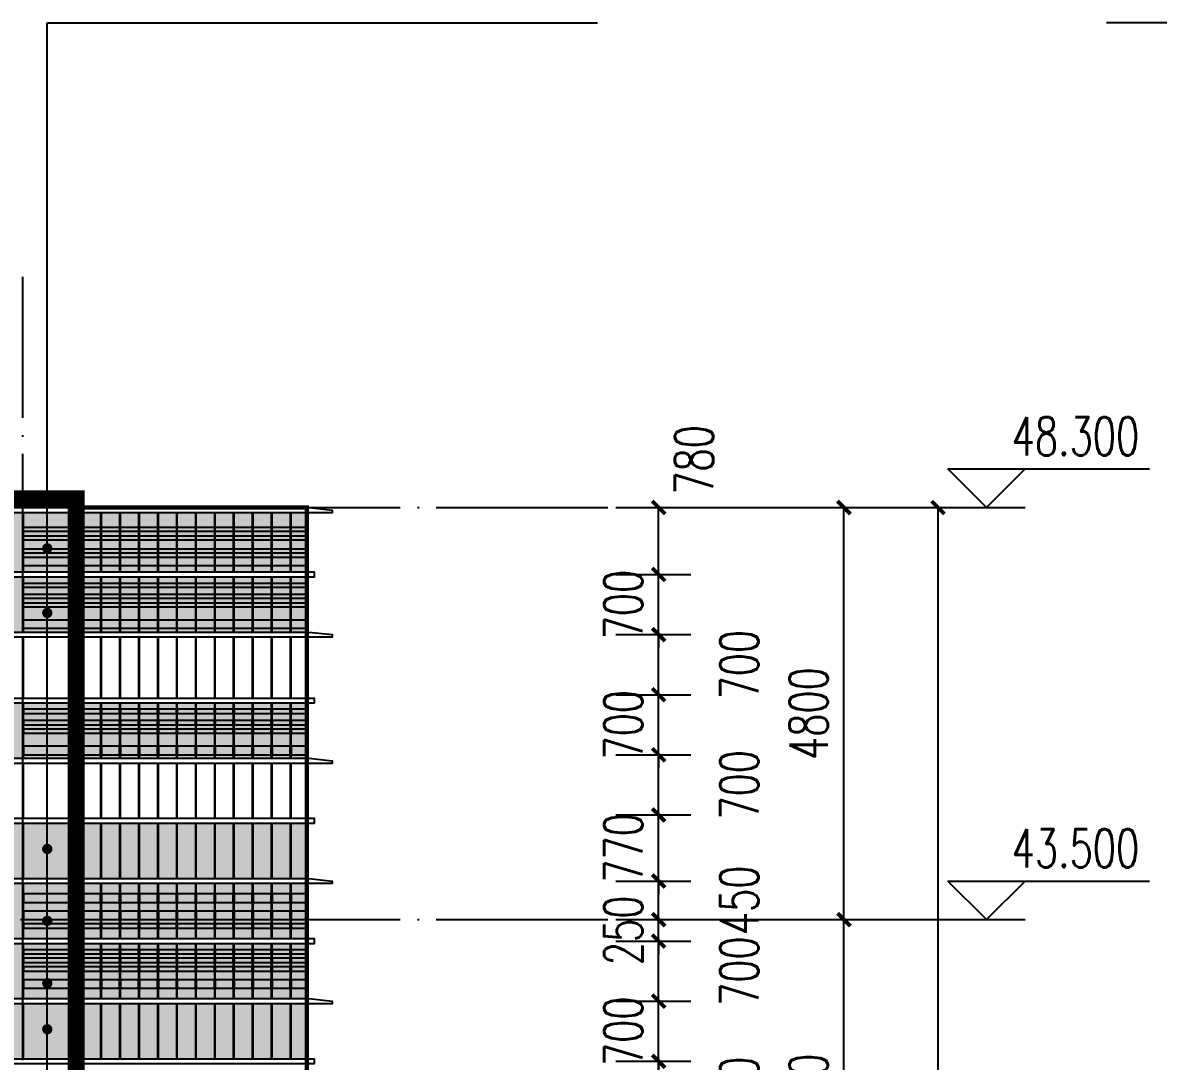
# Model space of a CAD drawing. Header units: millimetres. Extents: x 708158 to 1984082, y -168213 to -53.
# Drawn here: x 1006738 to 1019963, y -44107 to -32010 of the extents above; entities that cross this region are included whole.
import ezdxf

# ---------------------------------------------------------------- set-up
doc = ezdxf.new("R2010")
doc.units = ezdxf.units.MM
doc.header["$LTSCALE"] = 1000
doc.linetypes.add('DOTE', pattern=[2.42, 2, -0.2, 0.02, -0.2])
doc.layers.get('0').update_dxf_attribs({"color": 8})
for name, color, linetype in [('A-AXIS', 1, 'DOTE'), ('A-看线', 63, 'Continuous'), ('DIM_ELEV', 3, 'Continuous'), ('DIM_LEAD', 3, 'Continuous'), ('DOTE', 1, 'DOTE'), ('PUB_DIM', 3, 'Continuous'), ('PUB_TEXT', 7, 'Continuous'), ('WINDOW', 4, 'Continuous'), ('看线', 115, 'Continuous'), ('立面加粗', 5, 'Continuous'), ('立面填充线2 穿孔板', 105, 'Continuous'), ('立面窗户线', 21, 'Continuous')]:
    doc.layers.add(name, color=color, linetype=linetype)
doc.styles.add('_TCH_DIM', font='SIMPLEX', dxfattribs={"bigfont": 'GBCBIG'})
doc.styles.add('_TCH_DIM_T3', font='SIMPLEX', dxfattribs={"width": 0.705882, "bigfont": 'GBCBIG'})
doc.dimstyles.new('_TCH_ARCH&&150', dxfattribs={"dimtxt": 446.25, "dimasz": 150, "dimexe": 375, "dimexo": 450, "dimgap": 189.375, "dimtad": 1, "dimdec": 0, "dimzin": 0, "dimdsep": 46, "dimtxsty": '_TCH_DIM_T3', "dimblk": 'ARCHTICK', "dimcen": 0.09, "dimclrt": 7, "dimazin": 2, "dimtfac": 1, "dimtdec": 0, "dimtix": 1, "dimtmove": 2, "dimatfit": 3, "dimfxl": 1, "dimtolj": 1, "dimtzin": 0, "dimarcsym": 0})

# ---------------------------------------------------------------- blocks, each defined once
blk = doc.blocks.new('A$C2E555585')
at = {"layer": '立面填充线2 穿孔板'}
for points in [[(23395, 420), (11705, 420), (11705, -220), (23395, -220)], [(23395, -280), (11705, -280), (11705, -920), (23395, -920)], [(23395, -980), (11705, -980), (11705, -1620), (23395, -1620)]]:
    blk.add_hatch(color=256, dxfattribs=at).paths.add_polyline_path(points)
at = {"layer": 'A-看线'}
for points in [[(23395, 420), (11705, 420), (11705, -220), (23395, -220)], [(20715, 300), (20105, 300), (20105, 200), (20715, 200)], [(20783, 300), (20725, 300), (20725, 200), (20783, 200)], [(21004, 300), (20793, 300), (20793, 200), (21004, 200)], [(21225, 300), (21014, 300), (21014, 200), (21225, 200)], [(21446, 300), (21235, 300), (21235, 200), (21446, 200)], [(21667, 300), (21456, 300), (21456, 200), (21667, 200)], [(21888, 300), (21677, 300), (21677, 200), (21888, 200)], [(22108, 300), (21898, 300), (21898, 200), (22108, 200)], [(22329, 300), (22118, 300), (22118, 200), (22329, 200)], [(22550, 300), (22339, 300), (22339, 200), (22550, 200)], [(22771, 300), (22560, 300), (22560, 200), (22771, 200)], [(22992, 300), (22781, 300), (22781, 200), (22992, 200)], [(23213, 300), (23002, 300), (23002, 200), (23213, 200)], [(23395, 300), (23223, 300), (23223, 200), (23395, 200)], [(20715, 100), (20105, 100), (20105, 0), (20715, 0)], [(20783, 100), (20725, 100), (20725, 0), (20783, 0)], [(21004, 100), (20793, 100), (20793, 0), (21004, 0)], [(21225, 100), (21014, 100), (21014, 0), (21225, 0)], [(21446, 100), (21235, 100), (21235, 0), (21446, 0)], [(21667, 100), (21456, 100), (21456, 0), (21667, 0)], [(21888, 100), (21677, 100), (21677, 0), (21888, 0)], [(22108, 100), (21898, 100), (21898, 0), (22108, 0)], [(22329, 100), (22118, 100), (22118, 0), (22329, 0)], [(22550, 100), (22339, 100), (22339, 0), (22550, 0)], [(22771, 100), (22560, 100), (22560, 0), (22771, 0)], [(22992, 100), (22781, 100), (22781, 0), (22992, 0)], [(23213, 100), (23002, 100), (23002, 0), (23213, 0)], [(23395, 100), (23223, 100), (23223, 0), (23395, 0)], [(20715, -50), (20105, -50), (20105, -100), (20715, -100)], [(20783, -50), (20725, -50), (20725, -100), (20783, -100)], [(21004, -50), (20793, -50), (20793, -100), (21004, -100)], [(21225, -50), (21014, -50), (21014, -100), (21225, -100)], [(21446, -50), (21235, -50), (21235, -100), (21446, -100)], [(21667, -50), (21456, -50), (21456, -100), (21667, -100)], [(21888, -50), (21677, -50), (21677, -100), (21888, -100)], [(22108, -50), (21898, -50), (21898, -100), (22108, -100)], [(22329, -50), (22118, -50), (22118, -100), (22329, -100)], [(22550, -50), (22339, -50), (22339, -100), (22550, -100)], [(22771, -50), (22560, -50), (22560, -100), (22771, -100)], [(22992, -50), (22781, -50), (22781, -100), (22992, -100)], [(23213, -50), (23002, -50), (23002, -100), (23213, -100)], [(23395, -50), (23223, -50), (23223, -100), (23395, -100)], [(23395, -280), (11705, -280), (11705, -920), (23395, -920)], [(20715, -350), (20105, -350), (20105, -400), (20715, -400)], [(20783, -350), (20725, -350), (20725, -400), (20783, -400)], [(21004, -350), (20793, -350), (20793, -400), (21004, -400)], [(21225, -350), (21014, -350), (21014, -400), (21225, -400)], [(21446, -350), (21235, -350), (21235, -400), (21446, -400)], [(21667, -350), (21456, -350), (21456, -400), (21667, -400)], [(21888, -350), (21677, -350), (21677, -400), (21888, -400)], [(22108, -350), (21898, -350), (21898, -400), (22108, -400)], [(22329, -350), (22118, -350), (22118, -400), (22329, -400)], [(22550, -350), (22339, -350), (22339, -400), (22550, -400)], [(22771, -350), (22560, -350), (22560, -400), (22771, -400)], [(22992, -350), (22781, -350), (22781, -400), (22992, -400)], [(23213, -350), (23002, -350), (23002, -400), (23213, -400)], [(23395, -350), (23223, -350), (23223, -400), (23395, -400)], [(20715, -450), (20105, -450), (20105, -500), (20715, -500)], [(20783, -450), (20725, -450), (20725, -500), (20783, -500)], [(21004, -450), (20793, -450), (20793, -500), (21004, -500)], [(21225, -450), (21014, -450), (21014, -500), (21225, -500)], [(21446, -450), (21235, -450), (21235, -500), (21446, -500)], [(21667, -450), (21456, -450), (21456, -500), (21667, -500)], [(21888, -450), (21677, -450), (21677, -500), (21888, -500)], [(22108, -450), (21898, -450), (21898, -500), (22108, -500)], [(22329, -450), (22118, -450), (22118, -500), (22329, -500)], [(22550, -450), (22339, -450), (22339, -500), (22550, -500)], [(22771, -450), (22560, -450), (22560, -500), (22771, -500)], [(22992, -450), (22781, -450), (22781, -500), (22992, -500)], [(23213, -450), (23002, -450), (23002, -500), (23213, -500)], [(23395, -450), (23223, -450), (23223, -500), (23395, -500)], [(20715, -550), (20105, -550), (20105, -600), (20715, -600)], [(20783, -550), (20725, -550), (20725, -600), (20783, -600)], [(21004, -550), (20793, -550), (20793, -600), (21004, -600)], [(21225, -550), (21014, -550), (21014, -600), (21225, -600)], [(21446, -550), (21235, -550), (21235, -600), (21446, -600)], [(21667, -550), (21456, -550), (21456, -600), (21667, -600)], [(21888, -550), (21677, -550), (21677, -600), (21888, -600)], [(22108, -550), (21898, -550), (21898, -600), (22108, -600)], [(22329, -550), (22118, -550), (22118, -600), (22329, -600)], [(22550, -550), (22339, -550), (22339, -600), (22550, -600)], [(22771, -550), (22560, -550), (22560, -600), (22771, -600)], [(22992, -550), (22781, -550), (22781, -600), (22992, -600)], [(23213, -550), (23002, -550), (23002, -600), (23213, -600)], [(23395, -550), (23223, -550), (23223, -600), (23395, -600)], [(20715, -700), (20105, -700), (20105, -800), (20715, -800)], [(20783, -700), (20725, -700), (20725, -800), (20783, -800)], [(21004, -700), (20793, -700), (20793, -800), (21004, -800)], [(21225, -700), (21014, -700), (21014, -800), (21225, -800)], [(21446, -700), (21235, -700), (21235, -800), (21446, -800)], [(21667, -700), (21456, -700), (21456, -800), (21667, -800)], [(21888, -700), (21677, -700), (21677, -800), (21888, -800)], [(22108, -700), (21898, -700), (21898, -800), (22108, -800)], [(22329, -700), (22118, -700), (22118, -800), (22329, -800)], [(22550, -700), (22339, -700), (22339, -800), (22550, -800)], [(22771, -700), (22560, -700), (22560, -800), (22771, -800)], [(22992, -700), (22781, -700), (22781, -800), (22992, -800)], [(23213, -700), (23002, -700), (23002, -800), (23213, -800)], [(23395, -700), (23223, -700), (23223, -800), (23395, -800)], [(23395, -980), (11705, -980), (11705, -1620), (23395, -1620)]]:
    blk.add_lwpolyline(points, close=True, dxfattribs=at)
at = {"layer": 'WINDOW'}
for points in [[(20105, 420), (20095, 420), (20095, -220), (20105, -220)], [(20725, 420), (20715, 420), (20715, -220), (20725, -220)], [(20793, 420), (20783, 420), (20783, -220), (20793, -220)], [(21014, 420), (21004, 420), (21004, -220), (21014, -220)], [(21235, 420), (21225, 420), (21225, -220), (21235, -220)], [(21456, 420), (21446, 420), (21446, -220), (21456, -220)], [(21677, 420), (21667, 420), (21667, -220), (21677, -220)], [(21898, 420), (21888, 420), (21888, -220), (21898, -220)], [(22118, 420), (22108, 420), (22108, -220), (22118, -220)], [(22339, 420), (22329, 420), (22329, -220), (22339, -220)], [(22560, 420), (22550, 420), (22550, -220), (22560, -220)], [(22781, 420), (22771, 420), (22771, -220), (22781, -220)], [(23002, 420), (22992, 420), (22992, -220), (23002, -220)], [(23223, 420), (23213, 420), (23213, -220), (23223, -220)], [(23405, 420), (23395, 420), (23395, -220), (23405, -220)], [(20105, -280), (20095, -280), (20095, -920), (20105, -920)], [(20725, -280), (20715, -280), (20715, -920), (20725, -920)], [(20793, -280), (20783, -280), (20783, -920), (20793, -920)], [(21014, -280), (21004, -280), (21004, -920), (21014, -920)], [(21235, -280), (21225, -280), (21225, -920), (21235, -920)], [(21456, -280), (21446, -280), (21446, -920), (21456, -920)], [(21677, -280), (21667, -280), (21667, -920), (21677, -920)], [(21898, -280), (21888, -280), (21888, -920), (21898, -920)], [(22118, -280), (22108, -280), (22108, -920), (22118, -920)], [(22339, -280), (22329, -280), (22329, -920), (22339, -920)], [(22560, -280), (22550, -280), (22550, -920), (22560, -920)], [(22781, -280), (22771, -280), (22771, -920), (22781, -920)], [(23002, -280), (22992, -280), (22992, -920), (23002, -920)], [(23223, -280), (23213, -280), (23213, -920), (23223, -920)], [(23405, -280), (23395, -280), (23395, -920), (23405, -920)], [(20105, -980), (20095, -980), (20095, -1620), (20105, -1620)], [(20725, -980), (20715, -980), (20715, -1620), (20725, -1620)], [(20793, -980), (20783, -980), (20783, -1620), (20793, -1620)], [(21014, -980), (21004, -980), (21004, -1620), (21014, -1620)], [(21235, -980), (21225, -980), (21225, -1620), (21235, -1620)], [(21456, -980), (21446, -980), (21446, -1620), (21456, -1620)], [(21677, -980), (21667, -980), (21667, -1620), (21677, -1620)], [(21898, -980), (21888, -980), (21888, -1620), (21898, -1620)], [(22118, -980), (22108, -980), (22108, -1620), (22118, -1620)], [(22339, -980), (22329, -980), (22329, -1620), (22339, -1620)], [(22560, -980), (22550, -980), (22550, -1620), (22560, -1620)], [(22781, -980), (22771, -980), (22771, -1620), (22781, -1620)], [(23002, -980), (22992, -980), (22992, -1620), (23002, -1620)], [(23223, -980), (23213, -980), (23213, -1620), (23223, -1620)], [(23405, -980), (23395, -980), (23395, -1620), (23405, -1620)]]:
    blk.add_lwpolyline(points, close=True, dxfattribs=at)
at = {"layer": '立面窗户线'}
for points in [[(11700, 480), (23400, 480), (23430, 480), (23700, 450), (23700, 420), (23400, 420), (11700, 420)], [(11700, -220), (23400, -220), (23490, -220), (23490, -280), (23400, -280), (11700, -280)], [(11700, -920), (23400, -920), (23430, -920), (23700, -950), (23700, -980), (23400, -980), (11700, -980)], [(11700, -1620), (23400, -1620), (23490, -1620), (23490, -1680), (23400, -1680), (11700, -1680)]]:
    blk.add_lwpolyline(points, dxfattribs=at)
blk = doc.blocks.new('A$C02CA715E')
at = {"layer": '立面填充线2 穿孔板'}
for points in [[(23395, -160), (11705, -160), (11705, -850), (23395, -850)], [(23395, -910), (11705, -910), (11705, -1550), (23395, -1550)], [(23395, -2380), (11705, -2380), (11705, -3020), (23395, -3020)], [(23395, -3780), (11705, -3780), (11705, -4420), (23395, -4420)]]:
    blk.add_hatch(color=256, dxfattribs=at).paths.add_polyline_path(points)
at = {"layer": 'A-看线'}
for points in [[(23395, -160), (11705, -160), (11705, -850), (23395, -850)], [(20105, -330), (20715, -330), (20715, -380), (20105, -380)], [(20725, -330), (20783, -330), (20783, -380), (20725, -380)], [(20793, -330), (21004, -330), (21004, -380), (20793, -380)], [(21014, -330), (21225, -330), (21225, -380), (21014, -380)], [(21235, -330), (21446, -330), (21446, -380), (21235, -380)], [(21456, -330), (21667, -330), (21667, -380), (21456, -380)], [(21677, -330), (21888, -330), (21888, -380), (21677, -380)], [(21898, -330), (22108, -330), (22108, -380), (21898, -380)], [(22118, -330), (22329, -330), (22329, -380), (22118, -380)], [(22339, -330), (22550, -330), (22550, -380), (22339, -380)], [(22560, -330), (22771, -330), (22771, -380), (22560, -380)], [(22781, -330), (22992, -330), (22992, -380), (22781, -380)], [(23002, -330), (23213, -330), (23213, -380), (23002, -380)], [(23223, -330), (23395, -330), (23395, -380), (23223, -380)], [(20105, -430), (20715, -430), (20715, -480), (20105, -480)], [(20725, -430), (20783, -430), (20783, -480), (20725, -480)], [(20793, -430), (21004, -430), (21004, -480), (20793, -480)], [(21014, -430), (21225, -430), (21225, -480), (21014, -480)], [(21235, -430), (21446, -430), (21446, -480), (21235, -480)], [(21456, -430), (21667, -430), (21667, -480), (21456, -480)], [(21677, -430), (21888, -430), (21888, -480), (21677, -480)], [(21898, -430), (22108, -430), (22108, -480), (21898, -480)], [(22118, -430), (22329, -430), (22329, -480), (22118, -480)], [(22339, -430), (22550, -430), (22550, -480), (22339, -480)], [(22560, -430), (22771, -430), (22771, -480), (22560, -480)], [(22781, -430), (22992, -430), (22992, -480), (22781, -480)], [(23002, -430), (23213, -430), (23213, -480), (23002, -480)], [(23223, -430), (23395, -430), (23395, -480), (23223, -480)], [(20105, -580), (20715, -580), (20715, -630), (20105, -630)], [(20725, -580), (20783, -580), (20783, -630), (20725, -630)], [(20793, -580), (21004, -580), (21004, -630), (20793, -630)], [(21014, -580), (21225, -580), (21225, -630), (21014, -630)], [(21235, -580), (21446, -580), (21446, -630), (21235, -630)], [(21456, -580), (21667, -580), (21667, -630), (21456, -630)], [(21677, -580), (21888, -580), (21888, -630), (21677, -630)], [(21898, -580), (22108, -580), (22108, -630), (21898, -630)], [(22118, -580), (22329, -580), (22329, -630), (22118, -630)], [(22339, -580), (22550, -580), (22550, -630), (22339, -630)], [(22560, -580), (22771, -580), (22771, -630), (22560, -630)], [(22781, -580), (22992, -580), (22992, -630), (22781, -630)], [(23002, -580), (23213, -580), (23213, -630), (23002, -630)], [(23223, -580), (23395, -580), (23395, -630), (23223, -630)], [(20105, -680), (20715, -680), (20715, -780), (20105, -780)], [(20725, -680), (20783, -680), (20783, -780), (20725, -780)], [(20793, -680), (21004, -680), (21004, -780), (20793, -780)], [(21014, -680), (21225, -680), (21225, -780), (21014, -780)], [(21235, -680), (21446, -680), (21446, -780), (21235, -780)], [(21456, -680), (21667, -680), (21667, -780), (21456, -780)], [(21677, -680), (21888, -680), (21888, -780), (21677, -780)], [(21898, -680), (22108, -680), (22108, -780), (21898, -780)], [(22118, -680), (22329, -680), (22329, -780), (22118, -780)], [(22339, -680), (22550, -680), (22550, -780), (22339, -780)], [(22560, -680), (22771, -680), (22771, -780), (22560, -780)], [(22781, -680), (22992, -680), (22992, -780), (22781, -780)], [(23002, -680), (23213, -680), (23213, -780), (23002, -780)], [(23223, -680), (23395, -680), (23395, -780), (23223, -780)], [(23395, -910), (11705, -910), (11705, -1550), (23395, -1550)], [(20105, -980), (20715, -980), (20715, -1030), (20105, -1030)], [(20725, -980), (20783, -980), (20783, -1030), (20725, -1030)], [(20793, -980), (21004, -980), (21004, -1030), (20793, -1030)], [(21014, -980), (21225, -980), (21225, -1030), (21014, -1030)], [(21235, -980), (21446, -980), (21446, -1030), (21235, -1030)], [(21456, -980), (21667, -980), (21667, -1030), (21456, -1030)], [(21677, -980), (21888, -980), (21888, -1030), (21677, -1030)], [(21898, -980), (22108, -980), (22108, -1030), (21898, -1030)], [(22118, -980), (22329, -980), (22329, -1030), (22118, -1030)], [(22339, -980), (22550, -980), (22550, -1030), (22339, -1030)], [(22560, -980), (22771, -980), (22771, -1030), (22560, -1030)], [(22781, -980), (22992, -980), (22992, -1030), (22781, -1030)], [(23002, -980), (23213, -980), (23213, -1030), (23002, -1030)], [(23223, -980), (23395, -980), (23395, -1030), (23223, -1030)], [(20105, -1110), (20715, -1110), (20715, -1160), (20105, -1160)], [(20725, -1110), (20783, -1110), (20783, -1160), (20725, -1160)], [(20793, -1110), (21004, -1110), (21004, -1160), (20793, -1160)], [(21014, -1110), (21225, -1110), (21225, -1160), (21014, -1160)], [(21235, -1110), (21446, -1110), (21446, -1160), (21235, -1160)], [(21456, -1110), (21667, -1110), (21667, -1160), (21456, -1160)], [(21677, -1110), (21888, -1110), (21888, -1160), (21677, -1160)], [(21898, -1110), (22108, -1110), (22108, -1160), (21898, -1160)], [(22118, -1110), (22329, -1110), (22329, -1160), (22118, -1160)], [(22339, -1110), (22550, -1110), (22550, -1160), (22339, -1160)], [(22560, -1110), (22771, -1110), (22771, -1160), (22560, -1160)], [(22781, -1110), (22992, -1110), (22992, -1160), (22781, -1160)], [(23002, -1110), (23213, -1110), (23213, -1160), (23002, -1160)], [(23223, -1110), (23395, -1110), (23395, -1160), (23223, -1160)], [(20105, -1210), (20715, -1210), (20715, -1260), (20105, -1260)], [(20725, -1210), (20783, -1210), (20783, -1260), (20725, -1260)], [(20793, -1210), (21004, -1210), (21004, -1260), (20793, -1260)], [(21014, -1210), (21225, -1210), (21225, -1260), (21014, -1260)], [(21235, -1210), (21446, -1210), (21446, -1260), (21235, -1260)], [(21456, -1210), (21667, -1210), (21667, -1260), (21456, -1260)], [(21677, -1210), (21888, -1210), (21888, -1260), (21677, -1260)], [(21898, -1210), (22108, -1210), (22108, -1260), (21898, -1260)], [(22118, -1210), (22329, -1210), (22329, -1260), (22118, -1260)], [(22339, -1210), (22550, -1210), (22550, -1260), (22339, -1260)], [(22560, -1210), (22771, -1210), (22771, -1260), (22560, -1260)], [(22781, -1210), (22992, -1210), (22992, -1260), (22781, -1260)], [(23002, -1210), (23213, -1210), (23213, -1260), (23002, -1260)], [(23223, -1210), (23395, -1210), (23395, -1260), (23223, -1260)], [(20105, -1410), (20715, -1410), (20715, -1510), (20105, -1510)], [(20725, -1410), (20783, -1410), (20783, -1510), (20725, -1510)], [(20793, -1410), (21004, -1410), (21004, -1510), (20793, -1510)], [(21014, -1410), (21225, -1410), (21225, -1510), (21014, -1510)], [(21235, -1410), (21446, -1410), (21446, -1510), (21235, -1510)], [(21456, -1410), (21667, -1410), (21667, -1510), (21456, -1510)], [(21677, -1410), (21888, -1410), (21888, -1510), (21677, -1510)], [(21898, -1410), (22108, -1410), (22108, -1510), (21898, -1510)], [(22118, -1410), (22329, -1410), (22329, -1510), (22118, -1510)], [(22339, -1410), (22550, -1410), (22550, -1510), (22339, -1510)], [(22560, -1410), (22771, -1410), (22771, -1510), (22560, -1510)], [(22781, -1410), (22992, -1410), (22992, -1510), (22781, -1510)], [(23002, -1410), (23213, -1410), (23213, -1510), (23002, -1510)], [(23223, -1410), (23395, -1410), (23395, -1510), (23223, -1510)], [(23395, -2380), (11705, -2380), (11705, -3020), (23395, -3020)], [(20715, -2450), (20105, -2450), (20105, -2500), (20715, -2500)], [(20783, -2450), (20725, -2450), (20725, -2500), (20783, -2500)], [(21004, -2450), (20793, -2450), (20793, -2500), (21004, -2500)], [(21225, -2450), (21014, -2450), (21014, -2500), (21225, -2500)], [(21446, -2450), (21235, -2450), (21235, -2500), (21446, -2500)], [(21667, -2450), (21456, -2450), (21456, -2500), (21667, -2500)], [(21888, -2450), (21677, -2450), (21677, -2500), (21888, -2500)], [(22108, -2450), (21898, -2450), (21898, -2500), (22108, -2500)], [(22329, -2450), (22118, -2450), (22118, -2500), (22329, -2500)], [(22550, -2450), (22339, -2450), (22339, -2500), (22550, -2500)], [(22771, -2450), (22560, -2450), (22560, -2500), (22771, -2500)], [(22992, -2450), (22781, -2450), (22781, -2500), (22992, -2500)], [(23213, -2450), (23002, -2450), (23002, -2500), (23213, -2500)], [(23395, -2450), (23223, -2450), (23223, -2500), (23395, -2500)], [(20715, -2580), (20105, -2580), (20105, -2630), (20715, -2630)], [(20783, -2580), (20725, -2580), (20725, -2630), (20783, -2630)], [(21004, -2580), (20793, -2580), (20793, -2630), (21004, -2630)], [(21225, -2580), (21014, -2580), (21014, -2630), (21225, -2630)], [(21446, -2580), (21235, -2580), (21235, -2630), (21446, -2630)], [(21667, -2580), (21456, -2580), (21456, -2630), (21667, -2630)], [(21888, -2580), (21677, -2580), (21677, -2630), (21888, -2630)], [(22108, -2580), (21898, -2580), (21898, -2630), (22108, -2630)], [(22329, -2580), (22118, -2580), (22118, -2630), (22329, -2630)], [(22550, -2580), (22339, -2580), (22339, -2630), (22550, -2630)], [(22771, -2580), (22560, -2580), (22560, -2630), (22771, -2630)], [(22992, -2580), (22781, -2580), (22781, -2630), (22992, -2630)], [(23213, -2580), (23002, -2580), (23002, -2630), (23213, -2630)], [(23395, -2580), (23223, -2580), (23223, -2630), (23395, -2630)], [(20715, -2680), (20105, -2680), (20105, -2730), (20715, -2730)], [(20783, -2680), (20725, -2680), (20725, -2730), (20783, -2730)], [(21004, -2680), (20793, -2680), (20793, -2730), (21004, -2730)], [(21225, -2680), (21014, -2680), (21014, -2730), (21225, -2730)], [(21446, -2680), (21235, -2680), (21235, -2730), (21446, -2730)], [(21667, -2680), (21456, -2680), (21456, -2730), (21667, -2730)], [(21888, -2680), (21677, -2680), (21677, -2730), (21888, -2730)], [(22108, -2680), (21898, -2680), (21898, -2730), (22108, -2730)], [(22329, -2680), (22118, -2680), (22118, -2730), (22329, -2730)], [(22550, -2680), (22339, -2680), (22339, -2730), (22550, -2730)], [(22771, -2680), (22560, -2680), (22560, -2730), (22771, -2730)], [(22992, -2680), (22781, -2680), (22781, -2730), (22992, -2730)], [(23213, -2680), (23002, -2680), (23002, -2730), (23213, -2730)], [(23395, -2680), (23223, -2680), (23223, -2730), (23395, -2730)], [(20715, -2880), (20105, -2880), (20105, -2980), (20715, -2980)], [(20783, -2880), (20725, -2880), (20725, -2980), (20783, -2980)], [(21004, -2880), (20793, -2880), (20793, -2980), (21004, -2980)], [(21225, -2880), (21014, -2880), (21014, -2980), (21225, -2980)], [(21446, -2880), (21235, -2880), (21235, -2980), (21446, -2980)], [(21667, -2880), (21456, -2880), (21456, -2980), (21667, -2980)], [(21888, -2880), (21677, -2880), (21677, -2980), (21888, -2980)], [(22108, -2880), (21898, -2880), (21898, -2980), (22108, -2980)], [(22329, -2880), (22118, -2880), (22118, -2980), (22329, -2980)], [(22550, -2880), (22339, -2880), (22339, -2980), (22550, -2980)], [(22771, -2880), (22560, -2880), (22560, -2980), (22771, -2980)], [(22992, -2880), (22781, -2880), (22781, -2980), (22992, -2980)], [(23213, -2880), (23002, -2880), (23002, -2980), (23213, -2980)], [(23395, -2880), (23223, -2880), (23223, -2980), (23395, -2980)], [(23395, -3080), (11705, -3080), (11705, -3720), (23395, -3720)], [(23395, -3780), (11705, -3780), (11705, -4420), (23395, -4420)]]:
    blk.add_lwpolyline(points, close=True, dxfattribs=at)
at = {"layer": 'WINDOW'}
for points in [[(20105, -160), (20095, -160), (20095, -850), (20105, -850)], [(20725, -160), (20715, -160), (20715, -850), (20725, -850)], [(20793, -160), (20783, -160), (20783, -850), (20793, -850)], [(21014, -160), (21004, -160), (21004, -850), (21014, -850)], [(21235, -160), (21225, -160), (21225, -850), (21235, -850)], [(21456, -160), (21446, -160), (21446, -850), (21456, -850)], [(21677, -160), (21667, -160), (21667, -850), (21677, -850)], [(21898, -160), (21888, -160), (21888, -850), (21898, -850)], [(22118, -160), (22108, -160), (22108, -850), (22118, -850)], [(22339, -160), (22329, -160), (22329, -850), (22339, -850)], [(22560, -160), (22550, -160), (22550, -850), (22560, -850)], [(22781, -160), (22771, -160), (22771, -850), (22781, -850)], [(23002, -160), (22992, -160), (22992, -850), (23002, -850)], [(23223, -160), (23213, -160), (23213, -850), (23223, -850)], [(23405, -160), (23395, -160), (23395, -850), (23405, -850)], [(23405, -160), (23395, -160), (23395, -850), (23405, -850)], [(23405, -160), (23395, -160), (23395, -850), (23405, -850)], [(20105, -910), (20095, -910), (20095, -1550), (20105, -1550)], [(20105, -910), (20095, -910), (20095, -1550), (20105, -1550)], [(20725, -910), (20715, -910), (20715, -1550), (20725, -1550)], [(20793, -910), (20783, -910), (20783, -1550), (20793, -1550)], [(21014, -910), (21004, -910), (21004, -1550), (21014, -1550)], [(21235, -910), (21225, -910), (21225, -1550), (21235, -1550)], [(21456, -910), (21446, -910), (21446, -1550), (21456, -1550)], [(21677, -910), (21667, -910), (21667, -1550), (21677, -1550)], [(21898, -910), (21888, -910), (21888, -1550), (21898, -1550)], [(22118, -910), (22108, -910), (22108, -1550), (22118, -1550)], [(22339, -910), (22329, -910), (22329, -1550), (22339, -1550)], [(22560, -910), (22550, -910), (22550, -1550), (22560, -1550)], [(22781, -910), (22771, -910), (22771, -1550), (22781, -1550)], [(23002, -910), (22992, -910), (22992, -1550), (23002, -1550)], [(23223, -910), (23213, -910), (23213, -1550), (23223, -1550)], [(23405, -910), (23395, -910), (23395, -1550), (23405, -1550)], [(23405, -910), (23395, -910), (23395, -1550), (23405, -1550)], [(23405, -910), (23395, -910), (23395, -1550), (23405, -1550)], [(20105, -1610), (20095, -1610), (20095, -2320), (20105, -2320)], [(20725, -1610), (20715, -1610), (20715, -2320), (20725, -2320)], [(20793, -1610), (20783, -1610), (20783, -2320), (20793, -2320)], [(21014, -1610), (21004, -1610), (21004, -2320), (21014, -2320)], [(21235, -1610), (21225, -1610), (21225, -2320), (21235, -2320)], [(21456, -1610), (21446, -1610), (21446, -2320), (21456, -2320)], [(21677, -1610), (21667, -1610), (21667, -2320), (21677, -2320)], [(21898, -1610), (21888, -1610), (21888, -2320), (21898, -2320)], [(22118, -1610), (22108, -1610), (22108, -2320), (22118, -2320)], [(22339, -1610), (22329, -1610), (22329, -2320), (22339, -2320)], [(22560, -1610), (22550, -1610), (22550, -2320), (22560, -2320)], [(22781, -1610), (22771, -1610), (22771, -2320), (22781, -2320)], [(23002, -1610), (22992, -1610), (22992, -2320), (23002, -2320)], [(23223, -1610), (23213, -1610), (23213, -2320), (23223, -2320)], [(23405, -1610), (23395, -1610), (23395, -2320), (23405, -2320)], [(23405, -1610), (23395, -1610), (23395, -2320), (23405, -2320)], [(20105, -2380), (20095, -2380), (20095, -3020), (20105, -3020)], [(20725, -2380), (20715, -2380), (20715, -3020), (20725, -3020)], [(20793, -2380), (20783, -2380), (20783, -3020), (20793, -3020)], [(21014, -2380), (21004, -2380), (21004, -3020), (21014, -3020)], [(21235, -2380), (21225, -2380), (21225, -3020), (21235, -3020)], [(21456, -2380), (21446, -2380), (21446, -3020), (21456, -3020)], [(21677, -2380), (21667, -2380), (21667, -3020), (21677, -3020)], [(21898, -2380), (21888, -2380), (21888, -3020), (21898, -3020)], [(22118, -2380), (22108, -2380), (22108, -3020), (22118, -3020)], [(22339, -2380), (22329, -2380), (22329, -3020), (22339, -3020)], [(22560, -2380), (22550, -2380), (22550, -3020), (22560, -3020)], [(22781, -2380), (22771, -2380), (22771, -3020), (22781, -3020)], [(23002, -2380), (22992, -2380), (22992, -3020), (23002, -3020)], [(23223, -2380), (23213, -2380), (23213, -3020), (23223, -3020)], [(23405, -2380), (23395, -2380), (23395, -3020), (23405, -3020)], [(23405, -2380), (23395, -2380), (23395, -3020), (23405, -3020)], [(23405, -2380), (23395, -2380), (23395, -3020), (23405, -3020)], [(20105, -3080), (20095, -3080), (20095, -3720), (20105, -3720)], [(20725, -3080), (20715, -3080), (20715, -3720), (20725, -3720)], [(20793, -3080), (20783, -3080), (20783, -3720), (20793, -3720)], [(21014, -3080), (21004, -3080), (21004, -3720), (21014, -3720)], [(21235, -3080), (21225, -3080), (21225, -3720), (21235, -3720)], [(21456, -3080), (21446, -3080), (21446, -3720), (21456, -3720)], [(21677, -3080), (21667, -3080), (21667, -3720), (21677, -3720)], [(21898, -3080), (21888, -3080), (21888, -3720), (21898, -3720)], [(22118, -3080), (22108, -3080), (22108, -3720), (22118, -3720)], [(22339, -3080), (22329, -3080), (22329, -3720), (22339, -3720)], [(22560, -3080), (22550, -3080), (22550, -3720), (22560, -3720)], [(22781, -3080), (22771, -3080), (22771, -3720), (22781, -3720)], [(23002, -3080), (22992, -3080), (22992, -3720), (23002, -3720)], [(23223, -3080), (23213, -3080), (23213, -3720), (23223, -3720)], [(23405, -3080), (23395, -3080), (23395, -3720), (23405, -3720)], [(23405, -3080), (23395, -3080), (23395, -3720), (23405, -3720)], [(20105, -3780), (20095, -3780), (20095, -4420), (20105, -4420)], [(20725, -3780), (20715, -3780), (20715, -4420), (20725, -4420)], [(20793, -3780), (20783, -3780), (20783, -4420), (20793, -4420)], [(21014, -3780), (21004, -3780), (21004, -4420), (21014, -4420)], [(21235, -3780), (21225, -3780), (21225, -4420), (21235, -4420)], [(21456, -3780), (21446, -3780), (21446, -4420), (21456, -4420)], [(21677, -3780), (21667, -3780), (21667, -4420), (21677, -4420)], [(21898, -3780), (21888, -3780), (21888, -4420), (21898, -4420)], [(22118, -3780), (22108, -3780), (22108, -4420), (22118, -4420)], [(22339, -3780), (22329, -3780), (22329, -4420), (22339, -4420)], [(22560, -3780), (22550, -3780), (22550, -4420), (22560, -4420)], [(22781, -3780), (22771, -3780), (22771, -4420), (22781, -4420)], [(23002, -3780), (22992, -3780), (22992, -4420), (23002, -4420)], [(23223, -3780), (23213, -3780), (23213, -4420), (23223, -4420)], [(23405, -3780), (23395, -3780), (23395, -4420), (23405, -4420)], [(23405, -3780), (23395, -3780), (23395, -4420), (23405, -4420)], [(23405, -3780), (23395, -3780), (23395, -4420), (23405, -4420)]]:
    blk.add_lwpolyline(points, close=True, dxfattribs=at)
at = {"layer": '立面窗户线'}
for points in [[(11700, -100), (23400, -100), (23430, -100), (23700, -130), (23700, -160), (23400, -160), (11700, -160)], [(11700, -850), (23400, -850), (23490, -850), (23490, -910), (23400, -910), (11700, -910)], [(11700, -1550), (23400, -1550), (23430, -1550), (23700, -1580), (23700, -1610), (23400, -1610), (11700, -1610)], [(11700, -2320), (23400, -2320), (23490, -2320), (23490, -2380), (23400, -2380), (11700, -2380)], [(11700, -3020), (23400, -3020), (23430, -3020), (23700, -3050), (23700, -3080), (23400, -3080), (11700, -3080)], [(11700, -3720), (23400, -3720), (23490, -3720), (23490, -3780), (23400, -3780), (11700, -3780)]]:
    blk.add_lwpolyline(points, dxfattribs=at)
blk = doc.blocks.new('_ArchTick')
at = {"color": 0, "linetype": 'ByBlock', "const_width": 0.3}
blk.add_lwpolyline([(-0.5, -0.5), (0.5, 0.5)], dxfattribs=at)
blk = doc.blocks.new('*D404')
at = {"layer": 'Defpoints', "color": 0, "transparency": 16777216}
for p in [(1013196, -44107), (1014144, -44107), (1013196, -44807)]:
    blk.add_point(p, dxfattribs=at)
at = {"layer": 'PUB_DIM', "color": 0, "lineweight": -2, "transparency": 16777216}
for p, q in [((1013646, -44107), (1014519, -44107)), ((1014144, -44807), (1014144, -44107)), ((1013646, -44807), (1014519, -44807))]:
    blk.add_line(p, q, dxfattribs=at)
at = {"layer": 'PUB_DIM', "color": 0, "lineweight": -2, "transparency": 16777216, "xscale": 150, "yscale": 150, "zscale": 150}
for p, rotation in [((1014144, -44107), 90), ((1014144, -44807), 270)]:
    blk.add_blockref('_ArchTick', p, dxfattribs=dict(at, rotation=rotation))
at = {"layer": 'PUB_DIM', "color": 7, "transparency": 16777216, "insert": (1015082, -44457), "char_height": 446.2, "attachment_point": 5, "rotation": 90, "style": '_TCH_DIM_T3'}
blk.add_mtext('\\A1;700', dxfattribs=at)
blk = doc.blocks.new('*D405')
at = {"layer": 'Defpoints', "color": 0, "transparency": 16777216}
for p in [(1013196, -43407), (1014144, -43407), (1013196, -44107)]:
    blk.add_point(p, dxfattribs=at)
at = {"layer": 'PUB_DIM', "color": 0, "lineweight": -2, "transparency": 16777216}
for p, q in [((1014144, -43407), (1014144, -43257)), ((1013646, -43407), (1014519, -43407)), ((1014144, -44107), (1014144, -43407)), ((1013646, -44107), (1014519, -44107)), ((1014144, -44107), (1014144, -44257))]:
    blk.add_line(p, q, dxfattribs=at)
at = {"layer": 'PUB_DIM', "color": 0, "lineweight": -2, "transparency": 16777216, "xscale": 150, "yscale": 150, "zscale": 150}
for p, rotation in [((1014144, -43407), 270), ((1014144, -44107), 90)]:
    blk.add_blockref('_ArchTick', p, dxfattribs=dict(at, rotation=rotation))
at = {"layer": 'PUB_DIM', "color": 7, "transparency": 16777216, "insert": (1013732, -43757), "char_height": 446.2, "attachment_point": 5, "rotation": 90, "style": '_TCH_DIM_T3'}
blk.add_mtext('\\A1;700', dxfattribs=at)
blk = doc.blocks.new('*D406')
at = {"layer": 'Defpoints', "color": 0, "transparency": 16777216}
for p in [(1013196, -42707), (1014144, -42707), (1013196, -43407)]:
    blk.add_point(p, dxfattribs=at)
at = {"layer": 'PUB_DIM', "color": 0, "lineweight": -2, "transparency": 16777216}
for p, q in [((1013646, -42707), (1014519, -42707)), ((1014144, -43407), (1014144, -42707)), ((1013646, -43407), (1014519, -43407))]:
    blk.add_line(p, q, dxfattribs=at)
at = {"layer": 'PUB_DIM', "color": 0, "lineweight": -2, "transparency": 16777216, "xscale": 150, "yscale": 150, "zscale": 150}
for p, rotation in [((1014144, -42707), 90), ((1014144, -43407), 270)]:
    blk.add_blockref('_ArchTick', p, dxfattribs=dict(at, rotation=rotation))
at = {"layer": 'PUB_DIM', "color": 7, "transparency": 16777216, "insert": (1015082, -43057), "char_height": 446.2, "attachment_point": 5, "rotation": 90, "style": '_TCH_DIM_T3'}
blk.add_mtext('\\A1;700', dxfattribs=at)
blk = doc.blocks.new('*D407')
at = {"layer": 'Defpoints', "color": 0, "transparency": 16777216}
for p in [(1013196, -42457), (1014144, -42457), (1013196, -42707)]:
    blk.add_point(p, dxfattribs=at)
at = {"layer": 'PUB_DIM', "color": 0, "lineweight": -2, "transparency": 16777216}
for p, q in [((1014144, -42457), (1014144, -42307)), ((1013646, -42457), (1014519, -42457)), ((1014144, -42707), (1014144, -42457)), ((1013646, -42707), (1014519, -42707)), ((1014144, -42707), (1014144, -42857))]:
    blk.add_line(p, q, dxfattribs=at)
at = {"layer": 'PUB_DIM', "color": 0, "lineweight": -2, "transparency": 16777216, "xscale": 150, "yscale": 150, "zscale": 150}
for p, rotation in [((1014144, -42457), 270), ((1014144, -42707), 90)]:
    blk.add_blockref('_ArchTick', p, dxfattribs=dict(at, rotation=rotation))
at = {"layer": 'PUB_DIM', "color": 7, "transparency": 16777216, "insert": (1013732, -42582), "char_height": 446.2, "attachment_point": 5, "rotation": 90, "style": '_TCH_DIM_T3'}
blk.add_mtext('\\A1;250', dxfattribs=at)
blk = doc.blocks.new('*D408')
at = {"layer": 'Defpoints', "color": 0, "transparency": 16777216}
for p in [(1013196, -42007), (1014144, -42007), (1013196, -42457)]:
    blk.add_point(p, dxfattribs=at)
at = {"layer": 'PUB_DIM', "color": 0, "lineweight": -2, "transparency": 16777216}
for p, q in [((1013646, -42007), (1014519, -42007)), ((1014144, -42457), (1014144, -42007)), ((1013646, -42457), (1014519, -42457))]:
    blk.add_line(p, q, dxfattribs=at)
at = {"layer": 'PUB_DIM', "color": 0, "lineweight": -2, "transparency": 16777216, "xscale": 150, "yscale": 150, "zscale": 150}
for p, rotation in [((1014144, -42007), 90), ((1014144, -42457), 270)]:
    blk.add_blockref('_ArchTick', p, dxfattribs=dict(at, rotation=rotation))
at = {"layer": 'PUB_DIM', "color": 7, "transparency": 16777216, "insert": (1015082, -42232), "char_height": 446.2, "attachment_point": 5, "rotation": 90, "style": '_TCH_DIM_T3'}
blk.add_mtext('\\A1;450', dxfattribs=at)
blk = doc.blocks.new('*D409')
at = {"layer": 'Defpoints', "color": 0, "transparency": 16777216}
for p in [(1013196, -41237), (1014144, -41237), (1013196, -42007)]:
    blk.add_point(p, dxfattribs=at)
at = {"layer": 'PUB_DIM', "color": 0, "lineweight": -2, "transparency": 16777216}
for p, q in [((1014144, -41237), (1014144, -41087)), ((1013646, -41237), (1014519, -41237)), ((1014144, -42007), (1014144, -41237)), ((1013646, -42007), (1014519, -42007)), ((1014144, -42007), (1014144, -42157))]:
    blk.add_line(p, q, dxfattribs=at)
at = {"layer": 'PUB_DIM', "color": 0, "lineweight": -2, "transparency": 16777216, "xscale": 150, "yscale": 150, "zscale": 150}
for p, rotation in [((1014144, -41237), 270), ((1014144, -42007), 90)]:
    blk.add_blockref('_ArchTick', p, dxfattribs=dict(at, rotation=rotation))
at = {"layer": 'PUB_DIM', "color": 7, "transparency": 16777216, "insert": (1013732, -41622), "char_height": 446.2, "attachment_point": 5, "rotation": 90, "style": '_TCH_DIM_T3'}
blk.add_mtext('\\A1;770', dxfattribs=at)
blk = doc.blocks.new('*D410')
at = {"layer": 'Defpoints', "color": 0, "transparency": 16777216}
for p in [(1013196, -40537), (1014144, -40537), (1013196, -41237)]:
    blk.add_point(p, dxfattribs=at)
at = {"layer": 'PUB_DIM', "color": 0, "lineweight": -2, "transparency": 16777216}
for p, q in [((1013646, -40537), (1014519, -40537)), ((1014144, -41237), (1014144, -40537)), ((1013646, -41237), (1014519, -41237))]:
    blk.add_line(p, q, dxfattribs=at)
at = {"layer": 'PUB_DIM', "color": 0, "lineweight": -2, "transparency": 16777216, "xscale": 150, "yscale": 150, "zscale": 150}
for p, rotation in [((1014144, -40537), 90), ((1014144, -41237), 270)]:
    blk.add_blockref('_ArchTick', p, dxfattribs=dict(at, rotation=rotation))
at = {"layer": 'PUB_DIM', "color": 7, "transparency": 16777216, "insert": (1015082, -40887), "char_height": 446.2, "attachment_point": 5, "rotation": 90, "style": '_TCH_DIM_T3'}
blk.add_mtext('\\A1;700', dxfattribs=at)
blk = doc.blocks.new('*D411')
at = {"layer": 'Defpoints', "color": 0, "transparency": 16777216}
for p in [(1013196, -39837), (1014144, -39837), (1013196, -40537)]:
    blk.add_point(p, dxfattribs=at)
at = {"layer": 'PUB_DIM', "color": 0, "lineweight": -2, "transparency": 16777216}
for p, q in [((1014144, -39837), (1014144, -39687)), ((1013646, -39837), (1014519, -39837)), ((1014144, -40537), (1014144, -39837)), ((1013646, -40537), (1014519, -40537)), ((1014144, -40537), (1014144, -40687))]:
    blk.add_line(p, q, dxfattribs=at)
at = {"layer": 'PUB_DIM', "color": 0, "lineweight": -2, "transparency": 16777216, "xscale": 150, "yscale": 150, "zscale": 150}
for p, rotation in [((1014144, -39837), 270), ((1014144, -40537), 90)]:
    blk.add_blockref('_ArchTick', p, dxfattribs=dict(at, rotation=rotation))
at = {"layer": 'PUB_DIM', "color": 7, "transparency": 16777216, "insert": (1013732, -40187), "char_height": 446.2, "attachment_point": 5, "rotation": 90, "style": '_TCH_DIM_T3'}
blk.add_mtext('\\A1;700', dxfattribs=at)
blk = doc.blocks.new('*D412')
at = {"layer": 'Defpoints', "color": 0, "transparency": 16777216}
for p in [(1013196, -39137), (1014144, -39137), (1013196, -39837)]:
    blk.add_point(p, dxfattribs=at)
at = {"layer": 'PUB_DIM', "color": 0, "lineweight": -2, "transparency": 16777216}
for p, q in [((1013646, -39137), (1014519, -39137)), ((1014144, -39837), (1014144, -39137)), ((1013646, -39837), (1014519, -39837))]:
    blk.add_line(p, q, dxfattribs=at)
at = {"layer": 'PUB_DIM', "color": 0, "lineweight": -2, "transparency": 16777216, "xscale": 150, "yscale": 150, "zscale": 150}
for p, rotation in [((1014144, -39137), 90), ((1014144, -39837), 270)]:
    blk.add_blockref('_ArchTick', p, dxfattribs=dict(at, rotation=rotation))
at = {"layer": 'PUB_DIM', "color": 7, "transparency": 16777216, "insert": (1015082, -39487), "char_height": 446.2, "attachment_point": 5, "rotation": 90, "style": '_TCH_DIM_T3'}
blk.add_mtext('\\A1;700', dxfattribs=at)
blk = doc.blocks.new('*D413')
at = {"layer": 'Defpoints', "color": 0, "transparency": 16777216}
for p in [(1013196, -38437), (1014144, -38437), (1013196, -39137)]:
    blk.add_point(p, dxfattribs=at)
at = {"layer": 'PUB_DIM', "color": 0, "lineweight": -2, "transparency": 16777216}
for p, q in [((1014144, -38437), (1014144, -38287)), ((1013646, -38437), (1014519, -38437)), ((1014144, -39137), (1014144, -38437)), ((1013646, -39137), (1014519, -39137)), ((1014144, -39137), (1014144, -39287))]:
    blk.add_line(p, q, dxfattribs=at)
at = {"layer": 'PUB_DIM', "color": 0, "lineweight": -2, "transparency": 16777216, "xscale": 150, "yscale": 150, "zscale": 150}
for p, rotation in [((1014144, -38437), 270), ((1014144, -39137), 90)]:
    blk.add_blockref('_ArchTick', p, dxfattribs=dict(at, rotation=rotation))
at = {"layer": 'PUB_DIM', "color": 7, "transparency": 16777216, "insert": (1013732, -38787), "char_height": 446.2, "attachment_point": 5, "rotation": 90, "style": '_TCH_DIM_T3'}
blk.add_mtext('\\A1;700', dxfattribs=at)
blk = doc.blocks.new('*D414')
at = {"layer": 'Defpoints', "color": 0, "transparency": 16777216}
for p in [(1013196, -37657), (1014144, -37657), (1013196, -38437)]:
    blk.add_point(p, dxfattribs=at)
at = {"layer": 'PUB_DIM', "color": 0, "lineweight": -2, "transparency": 16777216}
for p, q in [((1013646, -37657), (1014519, -37657)), ((1014144, -38437), (1014144, -37657)), ((1013646, -38437), (1014519, -38437))]:
    blk.add_line(p, q, dxfattribs=at)
at = {"layer": 'PUB_DIM', "color": 0, "lineweight": -2, "transparency": 16777216, "xscale": 150, "yscale": 150, "zscale": 150}
for p, rotation in [((1014144, -37657), 90), ((1014144, -38437), 270)]:
    blk.add_blockref('_ArchTick', p, dxfattribs=dict(at, rotation=rotation))
at = {"layer": 'PUB_DIM', "color": 7, "transparency": 16777216, "insert": (1014557, -37102), "char_height": 446.2, "attachment_point": 5, "rotation": 90, "style": '_TCH_DIM_T3'}
blk.add_mtext('\\A1;780', dxfattribs=at)
blk = doc.blocks.new('*D767')
at = {"layer": 'Defpoints', "color": 0, "transparency": 16777216}
for p in [(1014925, -37657), (1017399, -37657), (1014925, -85957)]:
    blk.add_point(p, dxfattribs=at)
at = {"layer": 'PUB_DIM', "color": 0, "lineweight": -2, "transparency": 16777216}
for p, q in [((1015375, -37657), (1017774, -37657)), ((1017399, -85957), (1017399, -37657)), ((1015375, -85957), (1017774, -85957))]:
    blk.add_line(p, q, dxfattribs=at)
at = {"layer": 'PUB_DIM', "color": 0, "lineweight": -2, "transparency": 16777216, "xscale": 150, "yscale": 150, "zscale": 150}
for p, rotation in [((1017399, -37657), 90), ((1017399, -85957), 270)]:
    blk.add_blockref('_ArchTick', p, dxfattribs=dict(at, rotation=rotation))
at = {"layer": 'PUB_DIM', "color": 7, "transparency": 16777216, "insert": (1016986, -61807), "char_height": 446.2, "attachment_point": 5, "rotation": 90, "style": '_TCH_DIM_T3'}
blk.add_mtext('\\A1;48300', dxfattribs=at)
blk = doc.blocks.new('*D777')
at = {"layer": 'Defpoints', "color": 0, "transparency": 16777216}
for p in [(1014925, -42457), (1016302, -42457), (1014925, -46657)]:
    blk.add_point(p, dxfattribs=at)
at = {"layer": 'PUB_DIM', "color": 0, "lineweight": -2, "transparency": 16777216}
for p, q in [((1015375, -42457), (1016677, -42457)), ((1016302, -46657), (1016302, -42457)), ((1015375, -46657), (1016677, -46657))]:
    blk.add_line(p, q, dxfattribs=at)
at = {"layer": 'PUB_DIM', "color": 0, "lineweight": -2, "transparency": 16777216, "xscale": 150, "yscale": 150, "zscale": 150}
for p, rotation in [((1016302, -42457), 90), ((1016302, -46657), 270)]:
    blk.add_blockref('_ArchTick', p, dxfattribs=dict(at, rotation=rotation))
at = {"layer": 'PUB_DIM', "color": 7, "transparency": 16777216, "insert": (1015890, -44557), "char_height": 446.2, "attachment_point": 5, "rotation": 90, "style": '_TCH_DIM_T3'}
blk.add_mtext('\\A1;4200', dxfattribs=at)
blk = doc.blocks.new('*D778')
at = {"layer": 'Defpoints', "color": 0, "transparency": 16777216}
for p in [(1014925, -37657), (1016302, -37657), (1014925, -42457)]:
    blk.add_point(p, dxfattribs=at)
at = {"layer": 'PUB_DIM', "color": 0, "lineweight": -2, "transparency": 16777216}
for p, q in [((1015375, -37657), (1016677, -37657)), ((1016302, -42457), (1016302, -37657)), ((1015375, -42457), (1016677, -42457))]:
    blk.add_line(p, q, dxfattribs=at)
at = {"layer": 'PUB_DIM', "color": 0, "lineweight": -2, "transparency": 16777216, "xscale": 150, "yscale": 150, "zscale": 150}
for p, rotation in [((1016302, -37657), 90), ((1016302, -42457), 270)]:
    blk.add_blockref('_ArchTick', p, dxfattribs=dict(at, rotation=rotation))
at = {"layer": 'PUB_DIM', "color": 7, "transparency": 16777216, "insert": (1015890, -40057), "char_height": 446.2, "attachment_point": 5, "rotation": 90, "style": '_TCH_DIM_T3'}
blk.add_mtext('\\A1;4800', dxfattribs=at)

msp = doc.modelspace()

# ---------------------------------------------------------------- linework, layer by layer
at = {"layer": 'A-AXIS'}
for p, q in [((975254, -37656.7), (1017240.9, -37656.7)), ((975254, -42456.7), (1017240.9, -42456.7))]:
    msp.add_line(p, q, dxfattribs=at)
at = {"layer": 'DIM_ELEV'}
for p, q in [((1017963.1, -37656.7), (1017513.1, -37206.7)), ((1017513.1, -37206.7), (1019860.6, -37206.7)), ((1017963.1, -37656.7), (1018413.1, -37206.7)), ((1016913.1, -37656.7), (1018413.1, -37656.7)), ((1017963.1, -42456.7), (1017513.1, -42006.7)), ((1017513.1, -42006.7), (1019860.6, -42006.7)), ((1017963.1, -42456.7), (1018413.1, -42006.7)), ((1016913.1, -42456.7), (1018413.1, -42456.7))]:
    msp.add_line(p, q, dxfattribs=at)
at = {"layer": 'DIM_LEAD'}
for p, q in [((1007024.6, -85572.3), (1007024.6, -32009.6)), ((1007024.6, -38132.5), (1007024.6, -32009.6)), ((1007024.6, -38132.5), (1007024.6, -32009.6)), ((1007024.6, -38883.8), (1007024.6, -32009.6)), ((1007024.6, -41633.7), (1007024.6, -32009.6)), ((1007024.6, -42471), (1007024.6, -32009.6)), ((1007024.6, -43197.4), (1007024.6, -32009.6)), ((1007024.6, -43733.2), (1007024.6, -32009.6)), ((1007024.6, -45771.8), (1007024.6, -32009.6)), ((1007024.6, -46413.7), (1007024.6, -32009.6)), ((1007024.6, -47257.9), (1007024.6, -32009.6)), ((1007024.6, -47923.2), (1007024.6, -32009.6)), ((1007024.6, -50029), (1007024.6, -32009.6)), ((1007024.6, -50613.7), (1007024.6, -32009.6)), ((1007024.6, -51457.9), (1007024.6, -32009.6)), ((1007024.6, -52173), (1007024.6, -32009.6)), ((1007024.6, -55657.9), (1007024.6, -32009.6)), ((1007024.6, -56355.9), (1007024.6, -32009.6)), ((1007024.6, -58529.9), (1007024.6, -32009.6)), ((1007024.6, -59156.7), (1007024.6, -32009.6)), ((1007024.6, -60658.7), (1007024.6, -32009.6)), ((1007024.6, -59857.9), (1007024.6, -32009.6)), ((1007024.6, -62661.5), (1007024.6, -32009.6)), ((1007024.6, -63243.7), (1007024.6, -32009.6)), ((1007024.6, -64087.9), (1007024.6, -32009.6)), ((1007024.6, -64772.4), (1007024.6, -32009.6)), ((1007024.6, -66795.9), (1007024.6, -32009.6)), ((1007024.6, -67443.7), (1007024.6, -32009.6)), ((1007024.6, -68257.9), (1007024.6, -32009.6)), ((1007024.6, -69010.1), (1007024.6, -32009.6)), ((1007024.6, -70985.5), (1007024.6, -32009.6)), ((1007024.6, -71643.6), (1007024.6, -32009.6)), ((1007024.6, -72428), (1007024.6, -32009.6)), ((1007024.6, -73228.7), (1007024.6, -32009.6)), ((1007024.6, -75272.7), (1007024.6, -32009.6)), ((1007024.6, -75956.7), (1007024.6, -32009.6)), ((1007024.6, -76541.1), (1007024.6, -32009.6)), ((1007024.6, -77445.4), (1007024.6, -32009.6)), ((1007024.6, -80190.3), (1007024.6, -32009.6)), ((1007024.6, -80816.1), (1007024.6, -32009.6)), ((1007024.6, -81661.8), (1007024.6, -32009.6)), ((1007024.6, -82654.6), (1007024.6, -32009.6)), ((1007024.6, -85572.3), (1007024.6, -32009.6)), ((1007024.6, -32009.6), (1013431.6, -32009.6)), ((1035558.5, -32009.6), (1019359, -32009.6))]:
    msp.add_line(p, q, dxfattribs=at)
at = {"layer": 'DIM_LEAD', "const_width": 60}
for points in [[(1007024.6, -38162.5, 1), (1007024.6, -38102.5, 1)], [(1007024.6, -38162.5, 1), (1007024.6, -38102.5, 1)], [(1007024.6, -38913.8, 1), (1007024.6, -38853.8, 1)], [(1007024.6, -41663.7, 1), (1007024.6, -41603.7, 1)], [(1007024.6, -42501, 1), (1007024.6, -42441, 1)], [(1007024.6, -43227.4, 1), (1007024.6, -43167.4, 1)], [(1007024.6, -43763.2, 1), (1007024.6, -43703.2, 1)]]:
    msp.add_lwpolyline(points, format="xyb", close=True, dxfattribs=at)
at = {"layer": 'DOTE'}
msp.add_line((1006740.9, -87432.6), (1006740.9, -34970.2), dxfattribs=at)
at = {"layer": '看线'}
msp.add_lwpolyline([(986940.9, -37656.7), (993840.9, -37656.7), (993840.9, -37407.1), (1002840.8, -37407.1), (1006540.9, -37407.1), (1006540.9, -37656.7), (1009740.9, -37656.7)], dxfattribs=at)
at = {"layer": '立面加粗'}
for points, const_width in [([(980307.7, -86106.7), (980307.7, -74876.7), (986640.9, -74876.7), (986640.9, -37556.7), (1007361, -37556.7), (1007361, -62976.7), (1010040.9, -62976.7), (1010040.9, -77886.7), (1007361, -77886.7), (1007361, -86106.7)], 200), ([(1007361, -37656.7), (1010045.9, -37656.7), (1010045.9, -62956.7), (1012729.1, -62956.7), (1012729.1, -77826.6), (1010045.9, -77826.6), (1010045.9, -85896.7)], 50)]:
    msp.add_lwpolyline(points, dxfattribs=dict(at, const_width=const_width))

# ---------------------------------------------------------------- block references
for name, p in [('A$C02CA715E', (986640.9, -37556.6)), ('A$C2E555585', (986640.9, -42456.7))]:
    msp.add_blockref(name, p)

# ---------------------------------------------------------------- texts
at = {"layer": 'PUB_TEXT', "style": '_TCH_DIM', "width": 0.705882}
for s, p in [('48.300', (1018255.6, -37049.2)), ('43.500', (1018255.6, -41849.2))]:
    msp.add_text(s, height=446.25, dxfattribs=at).set_placement(p)

# ---------------------------------------------------------------- dimensions: what is measured, and where the dimension line sits
at = {"layer": 'PUB_DIM'}
for base, p1, p2, picture, middle in [((1014144.1, -37656.7), (1013196.3, -38436.7), (1013196.3, -37656.7), '*D414', (1014556.6, -37101.7)), ((1014144.1, -39136.7), (1013196.3, -39836.7), (1013196.3, -39136.7), '*D412', (1015081.6, -39486.7)), ((1014144.1, -40536.7), (1013196.3, -41236.7), (1013196.3, -40536.7), '*D410', (1015081.6, -40886.7)), ((1014144.1, -42006.7), (1013196.3, -42456.7), (1013196.3, -42006.7), '*D408', (1015081.6, -42231.7)), ((1014144.1, -42706.7), (1013196.3, -43406.7), (1013196.3, -42706.7), '*D406', (1015081.6, -43056.7)), ((1014144.1, -44106.7), (1013196.3, -44806.7), (1013196.3, -44106.7), '*D404', (1015081.6, -44456.7))]:
    dim = msp.add_linear_dim(base=base, p1=p1, p2=p2, angle=90, dimstyle='_TCH_ARCH&&150', dxfattribs=at)
    dim.commit()
    dim.dimension.update_dxf_attribs({"geometry": picture, "text_midpoint": middle, "dimtype": 129})
for p1, p2, distance, picture, middle in [((1014925.4, -85956.7), (1014925.4, -37656.7), -2473.1, '*D767', (1016986.1, -61806.7)), ((1014925.4, -42456.7), (1014925.4, -37656.7), -1376.7, '*D778', (1015889.7, -40056.7)), ((1013196.3, -39136.7), (1013196.3, -38436.7), -947.8, '*D413', (1013731.6, -38786.7)), ((1013196.3, -40536.7), (1013196.3, -39836.7), -947.8, '*D411', (1013731.6, -40186.7)), ((1013196.3, -42006.7), (1013196.3, -41236.7), -947.8, '*D409', (1013731.6, -41621.7)), ((1013196.3, -42706.7), (1013196.3, -42456.7), -947.8, '*D407', (1013731.6, -42581.7)), ((1014925.4, -46656.7), (1014925.4, -42456.7), -1376.7, '*D777', (1015889.7, -44556.7)), ((1013196.3, -44106.7), (1013196.3, -43406.7), -947.8, '*D405', (1013731.6, -43756.7))]:
    dim = msp.add_aligned_dim(p1=p1, p2=p2, distance=distance, dimstyle='_TCH_ARCH&&150', dxfattribs=at)
    dim.commit()
    dim.dimension.update_dxf_attribs({"geometry": picture, "text_midpoint": middle})

doc.saveas('drawing.dxf')
